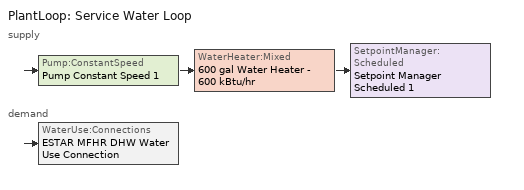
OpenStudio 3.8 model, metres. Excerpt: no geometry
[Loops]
PlantLoop 'Service Water Loop'
 supply: Pump:ConstantSpeed 'Pump Constant Speed 1' > WaterHeater:Mixed '600 gal Water Heater - 600 kBtu/hr' > SetpointManager:Scheduled 'Setpoint Manager Scheduled 1'
 demand: WaterUse:Connections 'ESTAR MFHR DHW Water Use Connection'
[SizingPeriod:DesignDay] Daily Dry-Bulb Temperature Range {deltaC}=9.3; Barometric Pressure {Pa}=100893; Wind Speed {m/s}=4.9; Wind Direction {deg}=220; Rain Indicator=No; Snow Indicator=No; Day of Month=21; Month=7; Day Type=SummerDesignDay; Daylight Saving Time Indicator=No; Dry-Bulb Temperature Range Modifier Type=DefaultMultipliers; Solar Model Indicator=ASHRAETau; ASHRAE Clear Sky Optical Depth for Beam Irradiance=0.465; ASHRAE Clear Sky Optical Depth for Diffuse Irradiance=1.966
Name | Maximum Dry-Bulb Temperature {C} | Humidity Condition Type | Wetbulb or DewPoint at Maximum Dry-Bulb {C} | Enthalpy at Maximum Dry-Bulb {J/kg}
Montreal Int'l Ann Clg .4% Condns WB=>MDB | 28.1 | Wetbulb | 23.2
Montreal Int'l Ann Clg .4% Condns DP=>MDB | 26 | Dewpoint | 21.6
Montreal Int'l Ann Clg .4% Condns Enth=>MDB | 28.1 | Enthalpy | 23 | 69300
[WaterUse:Equipment:Definition]
Whole Building Water Equipment Definition - 100 units 200 occupants 1: Peak Flow Rate {m3/s}=0.000227; Target Temperature Schedule=SHW_Temperature_140F; Sensible Fraction Schedule=Fraction Sensible - 0.2 1; Latent Fraction Schedule=Fraction Sensible - 0.05 1
[ZoneHVAC:PackagedTerminalHeatPump] Availability Schedule=Always On Discrete hvac_library; Supply Air Flow Rate During Cooling Operation {m3/s}=Autosize; Supply Air Flow Rate During Heating Operation {m3/s}=Autosize; Supply Air Flow Rate When No Cooling or Heating is Needed {m3/s}=Autosize; No Load Supply Air Flow Rate Control Set To Low Speed=Yes; Outdoor Air Flow Rate During Cooling Operation {m3/s}=Autosize; Outdoor Air Flow Rate During Heating Operation {m3/s}=Autosize; Outdoor Air Flow Rate When No Cooling or Heating is Needed {m3/s}=Autosize; Maximum Supply Air Temperature from Supplemental Heater {C}=Autosize; Supply Air Fan Operating Mode Schedule=Always On Discrete hvac_library
Name | Supply Air Fan | Heating Coil | Cooling Coil | Supplemental Heating Coil
PTHP 1 | PTHP CV Fan 1 | PTHP 1 Spd DX Htg Coil 1 | PTHP 1 Spd DX Clg Coil 1 | PTHP Elec Htg Backup Coil 1
PTHP 2 | PTHP CV Fan 2 | PTHP 1 Spd DX Htg Coil 2 | PTHP 1 Spd DX Clg Coil 2 | PTHP Elec Htg Backup Coil 2
PTHP 3 | PTHP CV Fan 3 | PTHP 1 Spd DX Htg Coil 3 | PTHP 1 Spd DX Clg Coil 3 | PTHP Elec Htg Backup Coil 3
PTHP 4 | PTHP CV Fan 4 | PTHP 1 Spd DX Htg Coil 4 | PTHP 1 Spd DX Clg Coil 4 | PTHP Elec Htg Backup Coil 4
PTHP 5 | PTHP CV Fan 5 | PTHP 1 Spd DX Htg Coil 5 | PTHP 1 Spd DX Clg Coil 5 | PTHP Elec Htg Backup Coil 5
PTHP 6 | PTHP CV Fan 6 | PTHP 1 Spd DX Htg Coil 6 | PTHP 1 Spd DX Clg Coil 6 | PTHP Elec Htg Backup Coil 6
PTHP 7 | PTHP CV Fan 7 | PTHP 1 Spd DX Htg Coil 7 | PTHP 1 Spd DX Clg Coil 7 | PTHP Elec Htg Backup Coil 7
PTHP 8 | PTHP CV Fan 8 | PTHP 1 Spd DX Htg Coil 8 | PTHP 1 Spd DX Clg Coil 8 | PTHP Elec Htg Backup Coil 8
PTHP 9 | PTHP CV Fan 9 | PTHP 1 Spd DX Htg Coil 9 | PTHP 1 Spd DX Clg Coil 9 | PTHP Elec Htg Backup Coil 9
PTHP 10 | PTHP CV Fan 10 | PTHP 1 Spd DX Htg Coil 10 | PTHP 1 Spd DX Clg Coil 10 | PTHP Elec Htg Backup Coil 10
PTHP 11 | PTHP CV Fan 11 | PTHP 1 Spd DX Htg Coil 11 | PTHP 1 Spd DX Clg Coil 11 | PTHP Elec Htg Backup Coil 11
PTHP 14 | PTHP CV Fan 14 | PTHP 1 Spd DX Htg Coil 14 | PTHP 1 Spd DX Clg Coil 14 | PTHP Elec Htg Backup Coil 14
PTHP 15 | PTHP CV Fan 15 | PTHP 1 Spd DX Htg Coil 15 | PTHP 1 Spd DX Clg Coil 15 | PTHP Elec Htg Backup Coil 15
PTHP 16 | PTHP CV Fan 16 | PTHP 1 Spd DX Htg Coil 16 | PTHP 1 Spd DX Clg Coil 16 | PTHP Elec Htg Backup Coil 16
PTHP 17 | PTHP CV Fan 17 | PTHP 1 Spd DX Htg Coil 17 | PTHP 1 Spd DX Clg Coil 17 | PTHP Elec Htg Backup Coil 17
PTHP 18 | PTHP CV Fan 18 | PTHP 1 Spd DX Htg Coil 18 | PTHP 1 Spd DX Clg Coil 18 | PTHP Elec Htg Backup Coil 18
PTHP 19 | PTHP CV Fan 19 | PTHP 1 Spd DX Htg Coil 19 | PTHP 1 Spd DX Clg Coil 19 | PTHP Elec Htg Backup Coil 19
PTHP 20 | PTHP CV Fan 20 | PTHP 1 Spd DX Htg Coil 20 | PTHP 1 Spd DX Clg Coil 20 | PTHP Elec Htg Backup Coil 20
PTHP 21 | PTHP CV Fan 21 | PTHP 1 Spd DX Htg Coil 21 | PTHP 1 Spd DX Clg Coil 21 | PTHP Elec Htg Backup Coil 21
PTHP 23 | PTHP CV Fan 23 | PTHP 1 Spd DX Htg Coil 23 | PTHP 1 Spd DX Clg Coil 23 | PTHP Elec Htg Backup Coil 23
PTHP 26 | PTHP CV Fan 26 | PTHP 1 Spd DX Htg Coil 26 | PTHP 1 Spd DX Clg Coil 26 | PTHP Elec Htg Backup Coil 26
PTHP 29 | PTHP CV Fan 29 | PTHP 1 Spd DX Htg Coil 29 | PTHP 1 Spd DX Clg Coil 29 | PTHP Elec Htg Backup Coil 29
PTHP 30 | PTHP CV Fan 30 | PTHP 1 Spd DX Htg Coil 30 | PTHP 1 Spd DX Clg Coil 30 | PTHP Elec Htg Backup Coil 30
PTHP 31 | PTHP CV Fan 31 | PTHP 1 Spd DX Htg Coil 31 | PTHP 1 Spd DX Clg Coil 31 | PTHP Elec Htg Backup Coil 31
PTHP 32 | PTHP CV Fan 32 | PTHP 1 Spd DX Htg Coil 32 | PTHP 1 Spd DX Clg Coil 32 | PTHP Elec Htg Backup Coil 32
PTHP 33 | PTHP CV Fan 33 | PTHP 1 Spd DX Htg Coil 33 | PTHP 1 Spd DX Clg Coil 33 | PTHP Elec Htg Backup Coil 33
PTHP 34 | PTHP CV Fan 34 | PTHP 1 Spd DX Htg Coil 34 | PTHP 1 Spd DX Clg Coil 34 | PTHP Elec Htg Backup Coil 34
PTHP 37 | PTHP CV Fan 37 | PTHP 1 Spd DX Htg Coil 37 | PTHP 1 Spd DX Clg Coil 37 | PTHP Elec Htg Backup Coil 37
PTHP 38 | PTHP CV Fan 38 | PTHP 1 Spd DX Htg Coil 38 | PTHP 1 Spd DX Clg Coil 38 | PTHP Elec Htg Backup Coil 38
PTHP 39 | PTHP CV Fan 39 | PTHP 1 Spd DX Htg Coil 39 | PTHP 1 Spd DX Clg Coil 39 | PTHP Elec Htg Backup Coil 39
PTHP 40 | PTHP CV Fan 40 | PTHP 1 Spd DX Htg Coil 40 | PTHP 1 Spd DX Clg Coil 40 | PTHP Elec Htg Backup Coil 40
PTHP 41 | PTHP CV Fan 41 | PTHP 1 Spd DX Htg Coil 41 | PTHP 1 Spd DX Clg Coil 41 | PTHP Elec Htg Backup Coil 41
PTHP 42 | PTHP CV Fan 42 | PTHP 1 Spd DX Htg Coil 42 | PTHP 1 Spd DX Clg Coil 42 | PTHP Elec Htg Backup Coil 42
PTHP 43 | PTHP CV Fan 43 | PTHP 1 Spd DX Htg Coil 43 | PTHP 1 Spd DX Clg Coil 43 | PTHP Elec Htg Backup Coil 43
PTHP 44 | PTHP CV Fan 44 | PTHP 1 Spd DX Htg Coil 44 | PTHP 1 Spd DX Clg Coil 44 | PTHP Elec Htg Backup Coil 44
PTHP 46 | PTHP CV Fan 46 | PTHP 1 Spd DX Htg Coil 46 | PTHP 1 Spd DX Clg Coil 46 | PTHP Elec Htg Backup Coil 46
PTHP 47 | PTHP CV Fan 47 | PTHP 1 Spd DX Htg Coil 47 | PTHP 1 Spd DX Clg Coil 47 | PTHP Elec Htg Backup Coil 47
PTHP 48 | PTHP CV Fan 48 | PTHP 1 Spd DX Htg Coil 48 | PTHP 1 Spd DX Clg Coil 48 | PTHP Elec Htg Backup Coil 48
PTHP 49 | PTHP CV Fan 49 | PTHP 1 Spd DX Htg Coil 49 | PTHP 1 Spd DX Clg Coil 49 | PTHP Elec Htg Backup Coil 49
PTHP 50 | PTHP CV Fan 50 | PTHP 1 Spd DX Htg Coil 50 | PTHP 1 Spd DX Clg Coil 50 | PTHP Elec Htg Backup Coil 50
PTHP 52 | PTHP CV Fan 52 | PTHP 1 Spd DX Htg Coil 52 | PTHP 1 Spd DX Clg Coil 52 | PTHP Elec Htg Backup Coil 52
PTHP 53 | PTHP CV Fan 53 | PTHP 1 Spd DX Htg Coil 53 | PTHP 1 Spd DX Clg Coil 53 | PTHP Elec Htg Backup Coil 53
PTHP 57 | PTHP CV Fan 57 | PTHP 1 Spd DX Htg Coil 57 | PTHP 1 Spd DX Clg Coil 57 | PTHP Elec Htg Backup Coil 57
PTHP 58 | PTHP CV Fan 58 | PTHP 1 Spd DX Htg Coil 58 | PTHP 1 Spd DX Clg Coil 58 | PTHP Elec Htg Backup Coil 58
PTHP 59 | PTHP CV Fan 59 | PTHP 1 Spd DX Htg Coil 59 | PTHP 1 Spd DX Clg Coil 59 | PTHP Elec Htg Backup Coil 59
PTHP 60 | PTHP CV Fan 60 | PTHP 1 Spd DX Htg Coil 60 | PTHP 1 Spd DX Clg Coil 60 | PTHP Elec Htg Backup Coil 60
PTHP 61 | PTHP CV Fan 61 | PTHP 1 Spd DX Htg Coil 61 | PTHP 1 Spd DX Clg Coil 61 | PTHP Elec Htg Backup Coil 61
PTHP 62 | PTHP CV Fan 62 | PTHP 1 Spd DX Htg Coil 62 | PTHP 1 Spd DX Clg Coil 62 | PTHP Elec Htg Backup Coil 62
PTHP 63 | PTHP CV Fan 63 | PTHP 1 Spd DX Htg Coil 63 | PTHP 1 Spd DX Clg Coil 63 | PTHP Elec Htg Backup Coil 63
PTHP 64 | PTHP CV Fan 64 | PTHP 1 Spd DX Htg Coil 64 | PTHP 1 Spd DX Clg Coil 64 | PTHP Elec Htg Backup Coil 64
PTHP 65 | PTHP CV Fan 65 | PTHP 1 Spd DX Htg Coil 65 | PTHP 1 Spd DX Clg Coil 65 | PTHP Elec Htg Backup Coil 65
PTHP 66 | PTHP CV Fan 66 | PTHP 1 Spd DX Htg Coil 66 | PTHP 1 Spd DX Clg Coil 66 | PTHP Elec Htg Backup Coil 66
PTHP 67 | PTHP CV Fan 67 | PTHP 1 Spd DX Htg Coil 67 | PTHP 1 Spd DX Clg Coil 67 | PTHP Elec Htg Backup Coil 67
PTHP 69 | PTHP CV Fan 69 | PTHP 1 Spd DX Htg Coil 69 | PTHP 1 Spd DX Clg Coil 69 | PTHP Elec Htg Backup Coil 69
PTHP 70 | PTHP CV Fan 70 | PTHP 1 Spd DX Htg Coil 70 | PTHP 1 Spd DX Clg Coil 70 | PTHP Elec Htg Backup Coil 70
PTHP 71 | PTHP CV Fan 71 | PTHP 1 Spd DX Htg Coil 71 | PTHP 1 Spd DX Clg Coil 71 | PTHP Elec Htg Backup Coil 71
PTHP 73 | PTHP CV Fan 73 | PTHP 1 Spd DX Htg Coil 73 | PTHP 1 Spd DX Clg Coil 73 | PTHP Elec Htg Backup Coil 73
PTHP 74 | PTHP CV Fan 74 | PTHP 1 Spd DX Htg Coil 74 | PTHP 1 Spd DX Clg Coil 74 | PTHP Elec Htg Backup Coil 74
PTHP 77 | PTHP CV Fan 77 | PTHP 1 Spd DX Htg Coil 77 | PTHP 1 Spd DX Clg Coil 77 | PTHP Elec Htg Backup Coil 77
PTHP 78 | PTHP CV Fan 78 | PTHP 1 Spd DX Htg Coil 78 | PTHP 1 Spd DX Clg Coil 78 | PTHP Elec Htg Backup Coil 78
PTHP 79 | PTHP CV Fan 79 | PTHP 1 Spd DX Htg Coil 79 | PTHP 1 Spd DX Clg Coil 79 | PTHP Elec Htg Backup Coil 79
PTHP 81 | PTHP CV Fan 81 | PTHP 1 Spd DX Htg Coil 81 | PTHP 1 Spd DX Clg Coil 81 | PTHP Elec Htg Backup Coil 81
PTHP 82 | PTHP CV Fan 82 | PTHP 1 Spd DX Htg Coil 82 | PTHP 1 Spd DX Clg Coil 82 | PTHP Elec Htg Backup Coil 82
PTHP 83 | PTHP CV Fan 83 | PTHP 1 Spd DX Htg Coil 83 | PTHP 1 Spd DX Clg Coil 83 | PTHP Elec Htg Backup Coil 83
PTHP 84 | PTHP CV Fan 84 | PTHP 1 Spd DX Htg Coil 84 | PTHP 1 Spd DX Clg Coil 84 | PTHP Elec Htg Backup Coil 84
PTHP 85 | PTHP CV Fan 85 | PTHP 1 Spd DX Htg Coil 85 | PTHP 1 Spd DX Clg Coil 85 | PTHP Elec Htg Backup Coil 85
PTHP 87 | PTHP CV Fan 87 | PTHP 1 Spd DX Htg Coil 87 | PTHP 1 Spd DX Clg Coil 87 | PTHP Elec Htg Backup Coil 87
PTHP 88 | PTHP CV Fan 88 | PTHP 1 Spd DX Htg Coil 88 | PTHP 1 Spd DX Clg Coil 88 | PTHP Elec Htg Backup Coil 88
PTHP 89 | PTHP CV Fan 89 | PTHP 1 Spd DX Htg Coil 89 | PTHP 1 Spd DX Clg Coil 89 | PTHP Elec Htg Backup Coil 89
PTHP 90 | PTHP CV Fan 90 | PTHP 1 Spd DX Htg Coil 90 | PTHP 1 Spd DX Clg Coil 90 | PTHP Elec Htg Backup Coil 90
PTHP 91 | PTHP CV Fan 91 | PTHP 1 Spd DX Htg Coil 91 | PTHP 1 Spd DX Clg Coil 91 | PTHP Elec Htg Backup Coil 91
PTHP 92 | PTHP CV Fan 92 | PTHP 1 Spd DX Htg Coil 92 | PTHP 1 Spd DX Clg Coil 92 | PTHP Elec Htg Backup Coil 92
PTHP 93 | PTHP CV Fan 93 | PTHP 1 Spd DX Htg Coil 93 | PTHP 1 Spd DX Clg Coil 93 | PTHP Elec Htg Backup Coil 93
PTHP 94 | PTHP CV Fan 94 | PTHP 1 Spd DX Htg Coil 94 | PTHP 1 Spd DX Clg Coil 94 | PTHP Elec Htg Backup Coil 94
PTHP 95 | PTHP CV Fan 95 | PTHP 1 Spd DX Htg Coil 95 | PTHP 1 Spd DX Clg Coil 95 | PTHP Elec Htg Backup Coil 95
PTHP 96 | PTHP CV Fan 96 | PTHP 1 Spd DX Htg Coil 96 | PTHP 1 Spd DX Clg Coil 96 | PTHP Elec Htg Backup Coil 96
PTHP 97 | PTHP CV Fan 97 | PTHP 1 Spd DX Htg Coil 97 | PTHP 1 Spd DX Clg Coil 97 | PTHP Elec Htg Backup Coil 97
PTHP 98 | PTHP CV Fan 98 | PTHP 1 Spd DX Htg Coil 98 | PTHP 1 Spd DX Clg Coil 98 | PTHP Elec Htg Backup Coil 98
PTHP 99 | PTHP CV Fan 99 | PTHP 1 Spd DX Htg Coil 99 | PTHP 1 Spd DX Clg Coil 99 | PTHP Elec Htg Backup Coil 99
PTHP 100 | PTHP CV Fan 100 | PTHP 1 Spd DX Htg Coil 100 | PTHP 1 Spd DX Clg Coil 100 | PTHP Elec Htg Backup Coil 100
PTHP 101 | PTHP CV Fan 101 | PTHP 1 Spd DX Htg Coil 101 | PTHP 1 Spd DX Clg Coil 101 | PTHP Elec Htg Backup Coil 101
PTHP 102 | PTHP CV Fan 102 | PTHP 1 Spd DX Htg Coil 102 | PTHP 1 Spd DX Clg Coil 102 | PTHP Elec Htg Backup Coil 102
PTHP 103 | PTHP CV Fan 103 | PTHP 1 Spd DX Htg Coil 103 | PTHP 1 Spd DX Clg Coil 103 | PTHP Elec Htg Backup Coil 103
PTHP 104 | PTHP CV Fan 104 | PTHP 1 Spd DX Htg Coil 104 | PTHP 1 Spd DX Clg Coil 104 | PTHP Elec Htg Backup Coil 104
PTHP 105 | PTHP CV Fan 105 | PTHP 1 Spd DX Htg Coil 105 | PTHP 1 Spd DX Clg Coil 105 | PTHP Elec Htg Backup Coil 105
PTHP 106 | PTHP CV Fan 106 | PTHP 1 Spd DX Htg Coil 106 | PTHP 1 Spd DX Clg Coil 106 | PTHP Elec Htg Backup Coil 106
PTHP 107 | PTHP CV Fan 107 | PTHP 1 Spd DX Htg Coil 107 | PTHP 1 Spd DX Clg Coil 107 | PTHP Elec Htg Backup Coil 107
PTHP | PTHP CV Fan | PTHP 1 Spd DX Htg Coil | PTHP 1 Spd DX Clg Coil | PTHP Elec Htg Backup Coil
PTHP 108 | PTHP CV Fan 108 | PTHP 1 Spd DX Htg Coil 108 | PTHP 1 Spd DX Clg Coil 108 | PTHP Elec Htg Backup Coil 108
PTHP 109 | PTHP CV Fan 109 | PTHP 1 Spd DX Htg Coil 109 | PTHP 1 Spd DX Clg Coil 109 | PTHP Elec Htg Backup Coil 109
PTHP 110 | PTHP CV Fan 110 | PTHP 1 Spd DX Htg Coil 110 | PTHP 1 Spd DX Clg Coil 110 | PTHP Elec Htg Backup Coil 110
PTHP 111 | PTHP CV Fan 111 | PTHP 1 Spd DX Htg Coil 111 | PTHP 1 Spd DX Clg Coil 111 | PTHP Elec Htg Backup Coil 111
PTHP 112 | PTHP CV Fan 112 | PTHP 1 Spd DX Htg Coil 112 | PTHP 1 Spd DX Clg Coil 112 | PTHP Elec Htg Backup Coil 112
PTHP 113 | PTHP CV Fan 113 | PTHP 1 Spd DX Htg Coil 113 | PTHP 1 Spd DX Clg Coil 113 | PTHP Elec Htg Backup Coil 113
PTHP 114 | PTHP CV Fan 114 | PTHP 1 Spd DX Htg Coil 114 | PTHP 1 Spd DX Clg Coil 114 | PTHP Elec Htg Backup Coil 114
PTHP 115 | PTHP CV Fan 115 | PTHP 1 Spd DX Htg Coil 115 | PTHP 1 Spd DX Clg Coil 115 | PTHP Elec Htg Backup Coil 115
PTHP 116 | PTHP CV Fan 116 | PTHP 1 Spd DX Htg Coil 116 | PTHP 1 Spd DX Clg Coil 116 | PTHP Elec Htg Backup Coil 116
PTHP 117 | PTHP CV Fan 117 | PTHP 1 Spd DX Htg Coil 117 | PTHP 1 Spd DX Clg Coil 117 | PTHP Elec Htg Backup Coil 117
PTHP 118 | PTHP CV Fan 118 | PTHP 1 Spd DX Htg Coil 118 | PTHP 1 Spd DX Clg Coil 118 | PTHP Elec Htg Backup Coil 118
PTHP 119 | PTHP CV Fan 119 | PTHP 1 Spd DX Htg Coil 119 | PTHP 1 Spd DX Clg Coil 119 | PTHP Elec Htg Backup Coil 119
PTHP 120 | PTHP CV Fan 120 | PTHP 1 Spd DX Htg Coil 120 | PTHP 1 Spd DX Clg Coil 120 | PTHP Elec Htg Backup Coil 120
PTHP 121 | PTHP CV Fan 121 | PTHP 1 Spd DX Htg Coil 121 | PTHP 1 Spd DX Clg Coil 121 | PTHP Elec Htg Backup Coil 121
PTHP 122 | PTHP CV Fan 122 | PTHP 1 Spd DX Htg Coil 122 | PTHP 1 Spd DX Clg Coil 122 | PTHP Elec Htg Backup Coil 122
PTHP 123 | PTHP CV Fan 123 | PTHP 1 Spd DX Htg Coil 123 | PTHP 1 Spd DX Clg Coil 123 | PTHP Elec Htg Backup Coil 123
PTHP 124 | PTHP CV Fan 124 | PTHP 1 Spd DX Htg Coil 124 | PTHP 1 Spd DX Clg Coil 124 | PTHP Elec Htg Backup Coil 124
PTHP 125 | PTHP CV Fan 125 | PTHP 1 Spd DX Htg Coil 125 | PTHP 1 Spd DX Clg Coil 125 | PTHP Elec Htg Backup Coil 125
PTHP 126 | PTHP CV Fan 126 | PTHP 1 Spd DX Htg Coil 126 | PTHP 1 Spd DX Clg Coil 126 | PTHP Elec Htg Backup Coil 126
PTHP 127 | PTHP CV Fan 127 | PTHP 1 Spd DX Htg Coil 127 | PTHP 1 Spd DX Clg Coil 127 | PTHP Elec Htg Backup Coil 127
[Fan:ConstantVolume] Availability Schedule=Always On Discrete hvac_library; Maximum Flow Rate {m3/s}=AutoSize
PTHP CV Fan 1; PTHP CV Fan 2; PTHP CV Fan 3; PTHP CV Fan 4; PTHP CV Fan 5; PTHP CV Fan 6; PTHP CV Fan 7; PTHP CV Fan 8; PTHP CV Fan 9; PTHP CV Fan 10; PTHP CV Fan 11; PTHP CV Fan 14; PTHP CV Fan 15; PTHP CV Fan 16; PTHP CV Fan 17; PTHP CV Fan 18; PTHP CV Fan 19; PTHP CV Fan 20; PTHP CV Fan 21; PTHP CV Fan 23; PTHP CV Fan 26; PTHP CV Fan 29; PTHP CV Fan 30; PTHP CV Fan 31; PTHP CV Fan 32; PTHP CV Fan 33; PTHP CV Fan 34; PTHP CV Fan 37; PTHP CV Fan 38; PTHP CV Fan 39; PTHP CV Fan 40; PTHP CV Fan 41; PTHP CV Fan 42; PTHP CV Fan 43; PTHP CV Fan 44; PTHP CV Fan 46; PTHP CV Fan 47; PTHP CV Fan 48; PTHP CV Fan 49; PTHP CV Fan 50; PTHP CV Fan 52; PTHP CV Fan 53; PTHP CV Fan 57; PTHP CV Fan 58; PTHP CV Fan 59; PTHP CV Fan 60; PTHP CV Fan 61; PTHP CV Fan 62; PTHP CV Fan 63; PTHP CV Fan 64; PTHP CV Fan 65; PTHP CV Fan 66; PTHP CV Fan 67; PTHP CV Fan 69; PTHP CV Fan 70; PTHP CV Fan 71; PTHP CV Fan 73; PTHP CV Fan 74; PTHP CV Fan 77; PTHP CV Fan 78; PTHP CV Fan 79; PTHP CV Fan 81; PTHP CV Fan 82; PTHP CV Fan 83; PTHP CV Fan 84; PTHP CV Fan 85; PTHP CV Fan 87; PTHP CV Fan 88; PTHP CV Fan 89; PTHP CV Fan 90; PTHP CV Fan 91; PTHP CV Fan 92; PTHP CV Fan 93; PTHP CV Fan 94; PTHP CV Fan 95; PTHP CV Fan 96; PTHP CV Fan 97; PTHP CV Fan 98; PTHP CV Fan 99; PTHP CV Fan 100; PTHP CV Fan 101; PTHP CV Fan 102; PTHP CV Fan 103; PTHP CV Fan 104; PTHP CV Fan 105; PTHP CV Fan 106; PTHP CV Fan 107; PTHP CV Fan; PTHP CV Fan 108; PTHP CV Fan 109; PTHP CV Fan 110; PTHP CV Fan 111; PTHP CV Fan 112; PTHP CV Fan 113; PTHP CV Fan 114; PTHP CV Fan 115; PTHP CV Fan 116; PTHP CV Fan 117; PTHP CV Fan 118; PTHP CV Fan 119; PTHP CV Fan 120; PTHP CV Fan 121; PTHP CV Fan 122; PTHP CV Fan 123; PTHP CV Fan 124; PTHP CV Fan 125; PTHP CV Fan 126; PTHP CV Fan 127
[Coil:Heating:DX:SingleSpeed] Availability Schedule=Always On Discrete hvac_library; Rated Total Heating Capacity {W}=2.22045e-16; Rated COP {W/W}=5; Rated Air Flow Rate {m3/s}=Autosize; Rated Supply Fan Power Per Volume Flow Rate 2017 {W/(m3/s)}=773.3; Rated Supply Fan Power Per Volume Flow Rate 2023 {W/(m3/s)}=934.4; Total Heating Capacity Function of Temperature Curve=OS:Curve:Biquadratic 11; Total Heating Capacity Function of Flow Fraction Curve=OS:Curve:Quadratic 14; Energy Input Ratio Function of Temperature Curve=OS:Curve:Biquadratic 12; Energy Input Ratio Function of Flow Fraction Curve=OS:Curve:Quadratic 15; Part Load Fraction Correlation Curve=OS:Curve:Quadratic 16; Defrost Strategy=Resistive; Defrost Control=Timed; Defrost Time Period Fraction=0.166667; Resistive Defrost Heater Capacity {W}=2000
PTHP 1 Spd DX Htg Coil 1; PTHP 1 Spd DX Htg Coil 2; PTHP 1 Spd DX Htg Coil 3; PTHP 1 Spd DX Htg Coil 4; PTHP 1 Spd DX Htg Coil 5; PTHP 1 Spd DX Htg Coil 6; PTHP 1 Spd DX Htg Coil 7; PTHP 1 Spd DX Htg Coil 8; PTHP 1 Spd DX Htg Coil 9; PTHP 1 Spd DX Htg Coil 10; PTHP 1 Spd DX Htg Coil 11; PTHP 1 Spd DX Htg Coil 14; PTHP 1 Spd DX Htg Coil 15; PTHP 1 Spd DX Htg Coil 16; PTHP 1 Spd DX Htg Coil 17; PTHP 1 Spd DX Htg Coil 18; PTHP 1 Spd DX Htg Coil 19; PTHP 1 Spd DX Htg Coil 20; PTHP 1 Spd DX Htg Coil 21; PTHP 1 Spd DX Htg Coil 23; PTHP 1 Spd DX Htg Coil 26; PTHP 1 Spd DX Htg Coil 29; PTHP 1 Spd DX Htg Coil 30; PTHP 1 Spd DX Htg Coil 31; PTHP 1 Spd DX Htg Coil 32; PTHP 1 Spd DX Htg Coil 33; PTHP 1 Spd DX Htg Coil 34; PTHP 1 Spd DX Htg Coil 37; PTHP 1 Spd DX Htg Coil 38; PTHP 1 Spd DX Htg Coil 39; PTHP 1 Spd DX Htg Coil 40; PTHP 1 Spd DX Htg Coil 41; PTHP 1 Spd DX Htg Coil 42; PTHP 1 Spd DX Htg Coil 43; PTHP 1 Spd DX Htg Coil 44; PTHP 1 Spd DX Htg Coil 46; PTHP 1 Spd DX Htg Coil 47; PTHP 1 Spd DX Htg Coil 48; PTHP 1 Spd DX Htg Coil 49; PTHP 1 Spd DX Htg Coil 50; PTHP 1 Spd DX Htg Coil 52; PTHP 1 Spd DX Htg Coil 53; PTHP 1 Spd DX Htg Coil 57; PTHP 1 Spd DX Htg Coil 58; PTHP 1 Spd DX Htg Coil 59; PTHP 1 Spd DX Htg Coil 60; PTHP 1 Spd DX Htg Coil 61; PTHP 1 Spd DX Htg Coil 62; PTHP 1 Spd DX Htg Coil 63; PTHP 1 Spd DX Htg Coil 64; PTHP 1 Spd DX Htg Coil 65; PTHP 1 Spd DX Htg Coil 66; PTHP 1 Spd DX Htg Coil 67; PTHP 1 Spd DX Htg Coil 69; PTHP 1 Spd DX Htg Coil 70; PTHP 1 Spd DX Htg Coil 71; PTHP 1 Spd DX Htg Coil 73; PTHP 1 Spd DX Htg Coil 74; PTHP 1 Spd DX Htg Coil 77; PTHP 1 Spd DX Htg Coil 78; PTHP 1 Spd DX Htg Coil 79; PTHP 1 Spd DX Htg Coil 81; PTHP 1 Spd DX Htg Coil 82; PTHP 1 Spd DX Htg Coil 83; PTHP 1 Spd DX Htg Coil 84; PTHP 1 Spd DX Htg Coil 85; PTHP 1 Spd DX Htg Coil 87; PTHP 1 Spd DX Htg Coil 88; PTHP 1 Spd DX Htg Coil 89; PTHP 1 Spd DX Htg Coil 90; PTHP 1 Spd DX Htg Coil 91; PTHP 1 Spd DX Htg Coil 92; PTHP 1 Spd DX Htg Coil 93; PTHP 1 Spd DX Htg Coil 94; PTHP 1 Spd DX Htg Coil 95; PTHP 1 Spd DX Htg Coil 96; PTHP 1 Spd DX Htg Coil 97; PTHP 1 Spd DX Htg Coil 98; PTHP 1 Spd DX Htg Coil 99; PTHP 1 Spd DX Htg Coil 100; PTHP 1 Spd DX Htg Coil 101; PTHP 1 Spd DX Htg Coil 102; PTHP 1 Spd DX Htg Coil 103; PTHP 1 Spd DX Htg Coil 104; PTHP 1 Spd DX Htg Coil 105; PTHP 1 Spd DX Htg Coil 106; PTHP 1 Spd DX Htg Coil 107; PTHP 1 Spd DX Htg Coil; PTHP 1 Spd DX Htg Coil 108; PTHP 1 Spd DX Htg Coil 109; PTHP 1 Spd DX Htg Coil 110; PTHP 1 Spd DX Htg Coil 111; PTHP 1 Spd DX Htg Coil 112; PTHP 1 Spd DX Htg Coil 113; PTHP 1 Spd DX Htg Coil 114; PTHP 1 Spd DX Htg Coil 115; PTHP 1 Spd DX Htg Coil 116; PTHP 1 Spd DX Htg Coil 117; PTHP 1 Spd DX Htg Coil 118; PTHP 1 Spd DX Htg Coil 119; PTHP 1 Spd DX Htg Coil 120; PTHP 1 Spd DX Htg Coil 121; PTHP 1 Spd DX Htg Coil 122; PTHP 1 Spd DX Htg Coil 123; PTHP 1 Spd DX Htg Coil 124; PTHP 1 Spd DX Htg Coil 125; PTHP 1 Spd DX Htg Coil 126; PTHP 1 Spd DX Htg Coil 127
[Coil:Cooling:DX:SingleSpeed] Availability Schedule=Always On Discrete hvac_library; Rated Total Cooling Capacity {W}=Autosize; Rated Sensible Heat Ratio=Autosize; Rated COP {W/W}=3; Rated Air Flow Rate {m3/s}=Autosize; Rated Evaporator Fan Power Per Volume Flow Rate 2017 {W/(m3/s)}=773.3; Rated Evaporator Fan Power Per Volume Flow Rate 2023 {W/(m3/s)}=934.4; Total Cooling Capacity Function of Temperature Curve=OS:Curve:Biquadratic 9; Total Cooling Capacity Function of Flow Fraction Curve=OS:Curve:Quadratic 11; Energy Input Ratio Function of Temperature Curve=OS:Curve:Biquadratic 10; Energy Input Ratio Function of Flow Fraction Curve=OS:Curve:Quadratic 12; Part Load Fraction Correlation Curve=OS:Curve:Quadratic 13; Minimum Outdoor Dry-Bulb Temperature for Compressor Operation {C}=-25; Nominal Time for Condensate Removal to Begin {s}=0; Ratio of Initial Moisture Evaporation Rate and Steady State Latent Capacity=0; Maximum Cycling Rate {cycles/hr}=0; Latent Capacity Time Constant {s}=0; Condenser Type=AirCooled; Evaporative Condenser Effectiveness=0; Evaporative Condenser Air Flow Rate {m3/s}=Autosize; Evaporative Condenser Pump Rated Power Consumption {W}=Autosize; Crankcase Heater Capacity {W}=0; Maximum Outdoor Dry-Bulb Temperature for Crankcase Heater Operation {C}=0; Basin Heater Capacity {W/K}=0; Basin Heater Setpoint Temperature {C}=10
PTHP 1 Spd DX Clg Coil 1; PTHP 1 Spd DX Clg Coil 2; PTHP 1 Spd DX Clg Coil 3; PTHP 1 Spd DX Clg Coil 4; PTHP 1 Spd DX Clg Coil 5; PTHP 1 Spd DX Clg Coil 6; PTHP 1 Spd DX Clg Coil 7; PTHP 1 Spd DX Clg Coil 8; PTHP 1 Spd DX Clg Coil 9; PTHP 1 Spd DX Clg Coil 10; PTHP 1 Spd DX Clg Coil 11; PTHP 1 Spd DX Clg Coil 14; PTHP 1 Spd DX Clg Coil 15; PTHP 1 Spd DX Clg Coil 16; PTHP 1 Spd DX Clg Coil 17; PTHP 1 Spd DX Clg Coil 18; PTHP 1 Spd DX Clg Coil 19; PTHP 1 Spd DX Clg Coil 20; PTHP 1 Spd DX Clg Coil 21; PTHP 1 Spd DX Clg Coil 23; PTHP 1 Spd DX Clg Coil 26; PTHP 1 Spd DX Clg Coil 29; PTHP 1 Spd DX Clg Coil 30; PTHP 1 Spd DX Clg Coil 31; PTHP 1 Spd DX Clg Coil 32; PTHP 1 Spd DX Clg Coil 33; PTHP 1 Spd DX Clg Coil 34; PTHP 1 Spd DX Clg Coil 37; PTHP 1 Spd DX Clg Coil 38; PTHP 1 Spd DX Clg Coil 39; PTHP 1 Spd DX Clg Coil 40; PTHP 1 Spd DX Clg Coil 41; PTHP 1 Spd DX Clg Coil 42; PTHP 1 Spd DX Clg Coil 43; PTHP 1 Spd DX Clg Coil 44; PTHP 1 Spd DX Clg Coil 46; PTHP 1 Spd DX Clg Coil 47; PTHP 1 Spd DX Clg Coil 48; PTHP 1 Spd DX Clg Coil 49; PTHP 1 Spd DX Clg Coil 50; PTHP 1 Spd DX Clg Coil 52; PTHP 1 Spd DX Clg Coil 53; PTHP 1 Spd DX Clg Coil 57; PTHP 1 Spd DX Clg Coil 58; PTHP 1 Spd DX Clg Coil 59; PTHP 1 Spd DX Clg Coil 60; PTHP 1 Spd DX Clg Coil 61; PTHP 1 Spd DX Clg Coil 62; PTHP 1 Spd DX Clg Coil 63; PTHP 1 Spd DX Clg Coil 64; PTHP 1 Spd DX Clg Coil 65; PTHP 1 Spd DX Clg Coil 66; PTHP 1 Spd DX Clg Coil 67; PTHP 1 Spd DX Clg Coil 69; PTHP 1 Spd DX Clg Coil 70; PTHP 1 Spd DX Clg Coil 71; PTHP 1 Spd DX Clg Coil 73; PTHP 1 Spd DX Clg Coil 74; PTHP 1 Spd DX Clg Coil 77; PTHP 1 Spd DX Clg Coil 78; PTHP 1 Spd DX Clg Coil 79; PTHP 1 Spd DX Clg Coil 81; PTHP 1 Spd DX Clg Coil 82; PTHP 1 Spd DX Clg Coil 83; PTHP 1 Spd DX Clg Coil 84; PTHP 1 Spd DX Clg Coil 85; PTHP 1 Spd DX Clg Coil 87; PTHP 1 Spd DX Clg Coil 88; PTHP 1 Spd DX Clg Coil 89; PTHP 1 Spd DX Clg Coil 90; PTHP 1 Spd DX Clg Coil 91; PTHP 1 Spd DX Clg Coil 92; PTHP 1 Spd DX Clg Coil 93; PTHP 1 Spd DX Clg Coil 94; PTHP 1 Spd DX Clg Coil 95; PTHP 1 Spd DX Clg Coil 96; PTHP 1 Spd DX Clg Coil 97; PTHP 1 Spd DX Clg Coil 98; PTHP 1 Spd DX Clg Coil 99; PTHP 1 Spd DX Clg Coil 100; PTHP 1 Spd DX Clg Coil 101; PTHP 1 Spd DX Clg Coil 102; PTHP 1 Spd DX Clg Coil 103; PTHP 1 Spd DX Clg Coil 104; PTHP 1 Spd DX Clg Coil 105; PTHP 1 Spd DX Clg Coil 106; PTHP 1 Spd DX Clg Coil 107; PTHP 1 Spd DX Clg Coil; PTHP 1 Spd DX Clg Coil 108; PTHP 1 Spd DX Clg Coil 109; PTHP 1 Spd DX Clg Coil 110; PTHP 1 Spd DX Clg Coil 111; PTHP 1 Spd DX Clg Coil 112; PTHP 1 Spd DX Clg Coil 113; PTHP 1 Spd DX Clg Coil 114; PTHP 1 Spd DX Clg Coil 115; PTHP 1 Spd DX Clg Coil 116; PTHP 1 Spd DX Clg Coil 117; PTHP 1 Spd DX Clg Coil 118; PTHP 1 Spd DX Clg Coil 119; PTHP 1 Spd DX Clg Coil 120; PTHP 1 Spd DX Clg Coil 121; PTHP 1 Spd DX Clg Coil 122; PTHP 1 Spd DX Clg Coil 123; PTHP 1 Spd DX Clg Coil 124; PTHP 1 Spd DX Clg Coil 125; PTHP 1 Spd DX Clg Coil 126; PTHP 1 Spd DX Clg Coil 127
[Coil:Heating:Electric] Availability Schedule=Always On Discrete hvac_library
PTHP Elec Htg Backup Coil 1; PTHP Elec Htg Backup Coil 2; PTHP Elec Htg Backup Coil 3; PTHP Elec Htg Backup Coil 4; PTHP Elec Htg Backup Coil 5; PTHP Elec Htg Backup Coil 6; PTHP Elec Htg Backup Coil 7; PTHP Elec Htg Backup Coil 8; PTHP Elec Htg Backup Coil 9; PTHP Elec Htg Backup Coil 10; PTHP Elec Htg Backup Coil 11; PTHP Elec Htg Backup Coil 14; PTHP Elec Htg Backup Coil 15; PTHP Elec Htg Backup Coil 16; PTHP Elec Htg Backup Coil 17; PTHP Elec Htg Backup Coil 18; PTHP Elec Htg Backup Coil 19; PTHP Elec Htg Backup Coil 20; PTHP Elec Htg Backup Coil 21; PTHP Elec Htg Backup Coil 23; PTHP Elec Htg Backup Coil 26; PTHP Elec Htg Backup Coil 29; PTHP Elec Htg Backup Coil 30; PTHP Elec Htg Backup Coil 31; PTHP Elec Htg Backup Coil 32; PTHP Elec Htg Backup Coil 33; PTHP Elec Htg Backup Coil 34; PTHP Elec Htg Backup Coil 37; PTHP Elec Htg Backup Coil 38; PTHP Elec Htg Backup Coil 39; PTHP Elec Htg Backup Coil 40; PTHP Elec Htg Backup Coil 41; PTHP Elec Htg Backup Coil 42; PTHP Elec Htg Backup Coil 43; PTHP Elec Htg Backup Coil 44; PTHP Elec Htg Backup Coil 46; PTHP Elec Htg Backup Coil 47; PTHP Elec Htg Backup Coil 48; PTHP Elec Htg Backup Coil 49; PTHP Elec Htg Backup Coil 50; PTHP Elec Htg Backup Coil 52; PTHP Elec Htg Backup Coil 53; PTHP Elec Htg Backup Coil 57; PTHP Elec Htg Backup Coil 58; PTHP Elec Htg Backup Coil 59; PTHP Elec Htg Backup Coil 60; PTHP Elec Htg Backup Coil 61; PTHP Elec Htg Backup Coil 62; PTHP Elec Htg Backup Coil 63; PTHP Elec Htg Backup Coil 64; PTHP Elec Htg Backup Coil 65; PTHP Elec Htg Backup Coil 66; PTHP Elec Htg Backup Coil 67; PTHP Elec Htg Backup Coil 69; PTHP Elec Htg Backup Coil 70; PTHP Elec Htg Backup Coil 71; PTHP Elec Htg Backup Coil 73; PTHP Elec Htg Backup Coil 74; PTHP Elec Htg Backup Coil 77; PTHP Elec Htg Backup Coil 78; PTHP Elec Htg Backup Coil 79; PTHP Elec Htg Backup Coil 81; PTHP Elec Htg Backup Coil 82; PTHP Elec Htg Backup Coil 83; PTHP Elec Htg Backup Coil 84; PTHP Elec Htg Backup Coil 85; PTHP Elec Htg Backup Coil 87; PTHP Elec Htg Backup Coil 88; PTHP Elec Htg Backup Coil 89; PTHP Elec Htg Backup Coil 90; PTHP Elec Htg Backup Coil 91; PTHP Elec Htg Backup Coil 92; PTHP Elec Htg Backup Coil 93; PTHP Elec Htg Backup Coil 94; PTHP Elec Htg Backup Coil 95; PTHP Elec Htg Backup Coil 96; PTHP Elec Htg Backup Coil 97; PTHP Elec Htg Backup Coil 98; PTHP Elec Htg Backup Coil 99; PTHP Elec Htg Backup Coil 100; PTHP Elec Htg Backup Coil 101; PTHP Elec Htg Backup Coil 102; PTHP Elec Htg Backup Coil 103; PTHP Elec Htg Backup Coil 104; PTHP Elec Htg Backup Coil 105; PTHP Elec Htg Backup Coil 106; PTHP Elec Htg Backup Coil 107; PTHP Elec Htg Backup Coil; PTHP Elec Htg Backup Coil 108; PTHP Elec Htg Backup Coil 109; PTHP Elec Htg Backup Coil 110; PTHP Elec Htg Backup Coil 111; PTHP Elec Htg Backup Coil 112; PTHP Elec Htg Backup Coil 113; PTHP Elec Htg Backup Coil 114; PTHP Elec Htg Backup Coil 115; PTHP Elec Htg Backup Coil 116; PTHP Elec Htg Backup Coil 117; PTHP Elec Htg Backup Coil 118; PTHP Elec Htg Backup Coil 119; PTHP Elec Htg Backup Coil 120; PTHP Elec Htg Backup Coil 121; PTHP Elec Htg Backup Coil 122; PTHP Elec Htg Backup Coil 123; PTHP Elec Htg Backup Coil 124; PTHP Elec Htg Backup Coil 125; PTHP Elec Htg Backup Coil 126; PTHP Elec Htg Backup Coil 127
[PlantLoop]
Service Water Loop: Glycol Concentration=0; Maximum Loop Temperature {C}=60; Minimum Loop Temperature {C}=10; Plant Loop Volume {m3}=Autocalculate; Load Distribution Scheme=Optimal
[Sizing:Plant]
Service Water Loop: Loop Type=Heating; Design Loop Exit Temperature {C}=60; Loop Design Temperature Difference {deltaC}=5; Sizing Option=NonCoincident; Zone Timesteps in Averaging Window=1; Coincident Sizing Factor Mode=None
[SetpointManager:Scheduled]
Setpoint Manager Scheduled 1: Control Variable=Temperature; Schedule=SHW_Temperature_140F
[Pump:ConstantSpeed]
Pump Constant Speed 1: Rated Flow Rate {m3/s}=autosize; Rated Pump Head {Pa}=29891; Rated Power Consumption {W}=autosize; Motor Efficiency=0.9; Fraction of Motor Inefficiencies to Fluid Stream=0; Pump Control Type=Intermittent; Design Power Sizing Method=PowerPerFlowPerPressure; Design Electric Power per Unit Flow Rate {W/(m3/s)}=348701.1; Design Shaft Power per Unit Flow Rate per Unit Head {W-s/m3-Pa}=1.28205
[WaterHeater:Mixed]
600 gal Water Heater - 600 kBtu/hr: Tank Volume {m3}=Autosize; Setpoint Temperature Schedule=60.0C Hot Water 1; Deadband Temperature Difference {deltaC}=5; Maximum Temperature Limit {C}=82.22222; Heater Control Type=Cycle; Heater Maximum Capacity {W}=175842; Heater Fuel Type=Electricity; Heater Thermal Efficiency=0.801543; Off Cycle Parasitic Fuel Consumption Rate {W}=2562; Off Cycle Parasitic Fuel Type=Electricity; Off Cycle Parasitic Heat Fraction to Tank=0.8; On Cycle Parasitic Fuel Consumption Rate {W}=2562; On Cycle Parasitic Fuel Type=Electricity; Ambient Temperature Indicator=Schedule; Ambient Temperature Schedule=Water Heater Ambient Temp Schedule - 70F; Off Cycle Loss Coefficient to Ambient Temperature {W/K}=6; On Cycle Loss Coefficient to Ambient Temperature {W/K}=6; Use Side Effectiveness=1; Source Side Effectiveness=1; Use Side Design Flow Rate {m3/s}=autosize; Source Side Design Flow Rate {m3/s}=autosize; Indirect Water Heating Recovery Time {hr}=1.5; Source Side Flow Control Mode=IndirectHeatPrimarySetpoint
[WaterHeater:Sizing]
600 gal Water Heater - 600 kBtu/hr: Design Mode=PeakDraw; Time Storage Can Meet Peak Draw {hr}=0.538503; Time for Tank Recovery {hr}=0; Nominal Tank Volume for Autosizing Plant Connections {m3}=1
[WaterUse:Equipment]
ESTAR MFHR Whole Building Water Use Equipment: Water Use Equipment Definition=Whole Building Water Equipment Definition - 100 units 200 occupants 1; Flow Rate Fraction Schedule=ESTAR MFHR DHW Fraction Schedule
[WaterUse:Connections]
ESTAR MFHR DHW Water Use Connection: Hot Water Supply Temperature Schedule=MURB hot water equipment schedule; Cold Water Supply Temperature Schedule=Cold water temperature; Drain Water Heat Exchanger Type=None; Drain Water Heat Exchanger Destination=Plant; Water Use Equipment Name 1=ESTAR MFHR Whole Building Water Use Equipment
[Schedule:Constant]
Always On Discrete hvac_library: Value=1
[Schedule:Ruleset]
Name | Default Day Schedule | Summer Design Day Schedule | Winter Design Day Schedule
MURB hot water equipment schedule | Medium Office Hot Water Equipment Default Schedule 1 | Medium Office Hot Water Equipment Summer Design Day Schedule 2 | Medium Office Hot Water Equipment Winter Design Day Schedule 2
SHW_Temperature_140F | SHW_Temperature_140F_Default | SHW_Temperature_140F_Summer_Design_Day | SHW_Temperature_140F_Winter_Design_Day
Water Heater Ambient Temp Schedule - 70F | Water Heater Ambient Temp Schedule - 70F_Default | Water Heater Ambient Temp Schedule - 70F_Summer_Design_Day | Water Heater Ambient Temp Schedule - 70F_Winter_Design_Day
ESTAR MFHR DHW Fraction Schedule | ESTAR MFHR DHW Schedule Day
Fraction Sensible - 0.2 1 | Fraction Sensible DefaultDay - 0.2 1
Fraction Sensible - 0.05 1 | Fraction Latent DefaultDay - 0.05 1
Cold water temperature | Schedule Day 84
60.0C Hot Water 1 | Schedule Day 137
[Schedule:Day]
Medium Office Hot Water Equipment Default Schedule 1: No, 1, 0, 0.04, 2, 0, 0.04, 3, 0, 0.04, 4, 0, 0.04, 5, 0, 0.04, 6, 0, 0.07, 7, 0, 0.04, 8, 0, 0.04, 9, 0, 0.04, 10, 0, 0.04, 11, 0, 0.04, 12, 0, 0.06, 13, 0, 0.06, 14, 0, 0.09, 15, 0, 0.06, 16, 0, 0.04, 17, 0, 0.04, 18, 0, 0.04, 19, 0, 0.04, 20, 0, 0.04, 21, 0, 0.04, 22, 0, 0.07, 23, 0, 0.04, 24, 0, 0.04
Medium Office Hot Water Equipment Summer Design Day Schedule 2: No, 1, 0, 0.05, 2, 0, 0.05, 3, 0, 0.05, 4, 0, 0.05, 5, 0, 0.05, 6, 0, 0.08, 7, 0, 0.07, 8, 0, 0.19, 9, 0, 0.35, 10, 0, 0.38, 11, 0, 0.39, 12, 0, 0.47, 13, 0, 0.57, 14, 0, 0.54, 15, 0, 0.34, 16, 0, 0.33, 17, 0, 0.44, 18, 0, 0.26, 19, 0, 0.21, 20, 0, 0.15, 21, 0, 0.17, 22, 0, 0.08, 23, 0, 0.05, 24, 0, 0.05
Medium Office Hot Water Equipment Winter Design Day Schedule 2: No, 1, 0, 0.058024, 2, 0, 0.05, 3, 0, 0.05, 4, 0, 0.05, 5, 0, 0.05, 6, 0, 0.08, 7, 0, 0.07, 8, 0, 0.11, 9, 0, 0.15, 10, 0, 0.21, 11, 0, 0.19, 12, 0, 0.23, 13, 0, 0.2, 14, 0, 0.19, 15, 0, 0.15, 16, 0, 0.13, 17, 0, 0.14, 18, 0, 0.0784316, 19, 0, 0.0784316, 20, 0, 0.0784316, 21, 0, 0.0784316, 22, 0, 0.09, 23, 0, 0.05, 24, 0, 0.05
Friday 2: No, 1, 0, 0.37, 2, 0, 0.27, 3, 0, 0.19, 4, 0, 0.16, 5, 0, 0.2, 6, 0, 0.28, 7, 0, 0.53, 8, 0, 0.77, 9, 0, 0.89, 10, 0, 0.83, 11, 0, 0.78, 12, 0, 0.72, 13, 0, 0.71, 14, 0, 0.63, 15, 0, 0.55, 16, 0, 0.57, 17, 0, 0.65, 18, 0, 0.75, 19, 0, 0.82, 20, 0, 0.83, 21, 0, 0.79, 22, 0, 0.78, 23, 0, 0.69, 24, 0, 0.57
Weekday 2: No, 1, 0, 0.321315, 2, 0, 0.234675, 3, 0, 0.18, 4, 0, 0.17, 5, 0, 0.19, 6, 0, 0.3, 7, 0, 0.56, 8, 0, 0.84, 9, 0, 0.88, 10, 0, 0.72, 11, 0, 0.67, 12, 0, 0.64, 13, 0, 0.62, 14, 0, 0.55, 15, 0, 0.5, 16, 0, 0.55, 17, 0, 0.86, 18, 0, 0.97, 19, 0, 1, 20, 0, 0.99, 21, 0, 0.9, 22, 0, 0.74, 23, 0, 0.72, 24, 0, 0.49
Medium Office Hot Water Equipment Weekends 2: No, 1, 0, 0.37, 2, 0, 0.26, 3, 0, 0.2, 4, 0, 0.16, 5, 0, 0.16, 6, 0, 0.2, 7, 0, 0.31, 8, 0, 0.48, 9, 0, 0.73, 10, 0, 0.89, 11, 0, 0.9, 12, 0, 0.91, 13, 0, 0.87, 14, 0, 0.8, 15, 0, 0.72, 16, 0, 0.69, 17, 0, 0.72, 18, 0, 0.8, 19, 0, 0.9, 20, 0, 0.93, 21, 0, 0.89, 22, 0, 0.85, 23, 0, 0.72, 24, 0, 0.53
SHW_Temperature_140F_Default; SHW_Temperature_140F_Summer_Design_Day; SHW_Temperature_140F_Winter_Design_Day; Schedule Day 137: No, 24, 0, 60
Water Heater Ambient Temp Schedule - 70F_Default; Water Heater Ambient Temp Schedule - 70F_Summer_Design_Day; Water Heater Ambient Temp Schedule - 70F_Winter_Design_Day: No, 24, 0, 21.11
ESTAR MFHR DHW Schedule Day: No, 6, 0, 0.05, 7, 0, 0.3, 8, 0, 0.5, 9, 0, 0.4, 11, 0, 0.3, 12, 0, 0.35, 13, 0, 0.4, 15, 0, 0.35, 17, 0, 0.3, 19, 0, 0.5, 20, 0, 0.4, 21, 0, 0.35, 22, 0, 0.45, 23, 0, 0.3, 24, 0, 0.05
Fraction Sensible DefaultDay - 0.2 1: No, 24, 0, 0.2
Fraction Latent DefaultDay - 0.05 1: No, 24, 0, 0.05
Schedule Day 84: No, 24, 0, 6.5
Schedule Day 95: No, 24, 0, 7
Schedule Day 94: No, 24, 0, 10
Schedule Day 93; Schedule Day 89: No, 24, 0, 12
Schedule Day 92: No, 24, 0, 15
Schedule Day 91: No, 24, 0, 16
Schedule Day 90: No, 24, 0, 14
Schedule Day 88: No, 24, 0, 9
Schedule Day 87; Schedule Day 86; Schedule Day 85: No, 24, 0, 6
[Schedule:Rule]
Name | Schedule Ruleset | Rule Order | Day Schedule | Apply Friday | Apply Monday | Apply Tuesday | Apply Wednesday | Apply Thursday | Apply Sunday | Apply Saturday | Date Specification Type | Start Month | Start Day | End Month | End Day
Friday 1 | MURB hot water equipment schedule | 0 | Friday 2 | Yes
Schedule Rule 447 | MURB hot water equipment schedule | 1 | Weekday 2 |  | Yes | Yes | Yes | Yes
Weekend 1 | MURB hot water equipment schedule | 2 | Medium Office Hot Water Equipment Weekends 2 |  |  |  |  |  | Yes | Yes
Schedule Rule 528 | Cold water temperature | 0 | Schedule Day 95 | Yes | Yes | Yes | Yes | Yes | Yes | Yes | DateRange | 12 | 1 | 12 | 31
Schedule Rule 527 | Cold water temperature | 1 | Schedule Day 94 | Yes | Yes | Yes | Yes | Yes | Yes | Yes | DateRange | 11 | 1 | 11 | 30
Schedule Rule 526 | Cold water temperature | 2 | Schedule Day 93 | Yes | Yes | Yes | Yes | Yes | Yes | Yes | DateRange | 10 | 1 | 10 | 31
Schedule Rule 525 | Cold water temperature | 3 | Schedule Day 92 | Yes | Yes | Yes | Yes | Yes | Yes | Yes | DateRange | 9 | 1 | 9 | 30
Schedule Rule 524 | Cold water temperature | 4 | Schedule Day 91 | Yes | Yes | Yes | Yes | Yes | Yes | Yes | DateRange | 8 | 1 | 8 | 31
Schedule Rule 518 | Cold water temperature | 5 | Schedule Day 90 | Yes | Yes | Yes | Yes | Yes | Yes | Yes | DateRange | 7 | 1 | 7 | 31
Schedule Rule 523 | Cold water temperature | 6 | Schedule Day 89 | Yes | Yes | Yes | Yes | Yes | Yes | Yes | DateRange | 6 | 1 | 6 | 30
Schedule Rule 522 | Cold water temperature | 7 | Schedule Day 88 | Yes | Yes | Yes | Yes | Yes | Yes | Yes | DateRange | 5 | 1 | 5 | 31
Schedule Rule 521 | Cold water temperature | 8 | Schedule Day 87 | Yes | Yes | Yes | Yes | Yes | Yes | Yes | DateRange | 4 | 1 | 4 | 30
Schedule Rule 520 | Cold water temperature | 9 | Schedule Day 86 | Yes | Yes | Yes | Yes | Yes | Yes | Yes | DateRange | 3 | 1 | 3 | 31
Schedule Rule 519 | Cold water temperature | 10 | Schedule Day 85 | Yes | Yes | Yes | Yes | Yes | Yes | Yes | DateRange | 2 | 1 | 2 | 28
[Curve:Biquadratic]
Name | Coefficient1 Constant | Coefficient2 x | Coefficient3 x**2 | Coefficient4 y | Coefficient5 y**2 | Coefficient6 x*y | Minimum Value of x {BasedOnField A2} | Maximum Value of x {BasedOnField A2} | Minimum Value of y {BasedOnField A3} | Maximum Value of y {BasedOnField A3}
OS:Curve:Biquadratic 11 | 0.758746 | 0 | 0 | 0.027626 | 0.000148716 | 0 | 0 | 1 | 0 | 1
OS:Curve:Biquadratic 12 | 1.19248 | -0.0300438 | 0.00103745 | 0 | 0 | 0 | -20 | 20 | 0 | 1
OS:Curve:Biquadratic 9 | 0.42415 | 0.04426 | -0.00042 | 0.00333 | -8e-05 | -0.00021 | 17 | 22 | 13 | 46
OS:Curve:Biquadratic 10 | 1.23649 | -0.02431 | 0.00057 | -0.01434 | 0.00063 | -0.00038 | 17 | 22 | 13 | 46
[Curve:Quadratic]
Name | Coefficient1 Constant | Coefficient2 x | Coefficient3 x**2 | Minimum Value of x {BasedOnField A2} | Maximum Value of x {BasedOnField A2}
OS:Curve:Quadratic 14 | 0.84 | 0.16 | 0 | 0.5 | 1.5
OS:Curve:Quadratic 15 | 1.3824 | -0.4336 | 0.0512 | 0 | 1
OS:Curve:Quadratic 16 | 0.85 | 0.15 | 0 | 0 | 1
OS:Curve:Quadratic 11 | 0.77136 | 0.34053 | -0.11088 | 0.75918 | 1.13877
OS:Curve:Quadratic 12 | 1.2055 | -0.32953 | 0.12308 | 0.75918 | 1.13877
OS:Curve:Quadratic 13 | 0.771 | 0.229 | 0 | 0 | 1
